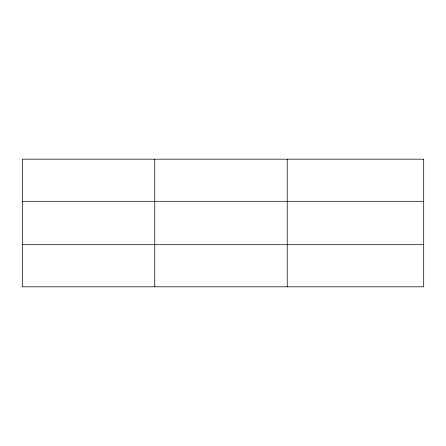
<?xml version="1.0" encoding="UTF-8"?>
<svg xmlns="http://www.w3.org/2000/svg" width="446" height="446" viewBox="0 0 446 446"><rect width="100%" height="100%" fill="white"/><g stroke="black" fill="none" stroke-linecap="round" stroke-linejoin="round"><path stroke-width="0.67" d="M154.762 159.177L154.762 286.823M287.224 159.177L287.224 286.823M22.3 201.302L423.7 201.302M22.3 244.698L423.7 244.698M423.7 159.177L423.7 286.823L22.3 286.823L22.3 159.177L423.7 159.177"/></g></svg>
